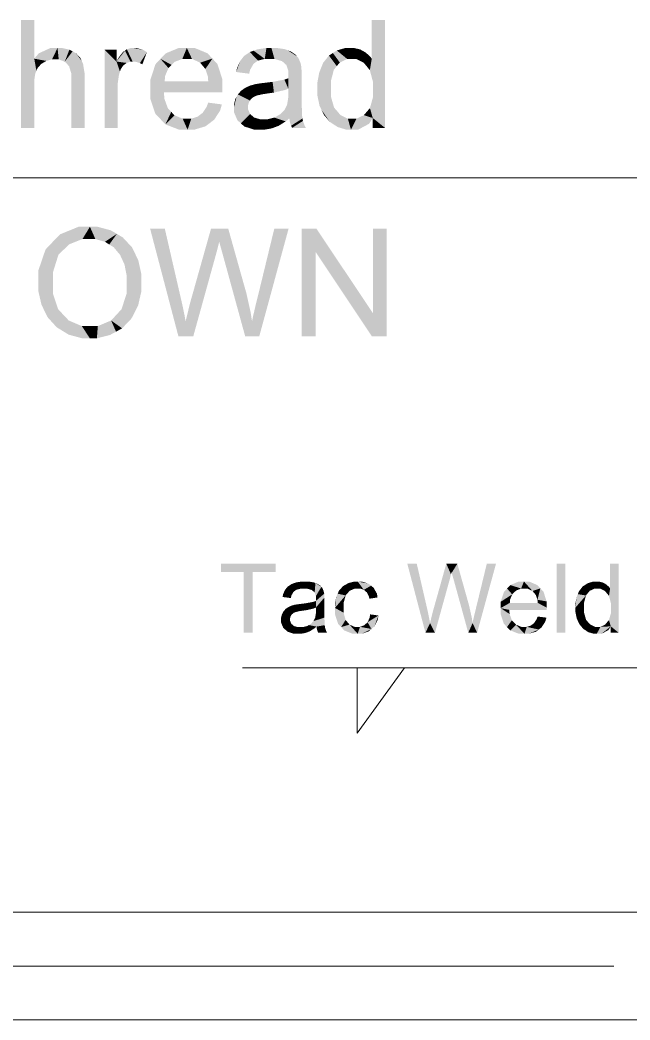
# Model space of a CAD drawing. Header units: millimetres. Extents: x 2 to 579, y 1 to 405.
# Drawn here: x 244.88 to 252.52, y 93.57 to 106.08 of the extents above; entities that cross this region are included whole.
import ezdxf

# ---------------------------------------------------------------- set-up
doc = ezdxf.new("R2010")
doc.units = ezdxf.units.MM
doc.linetypes.add('XKITLINE00', pattern=[0])
doc.layers.add('LinkedObject', color=7, linetype='Continuous', lineweight=0)

# ---------------------------------------------------------------- blocks, each defined once
blk = doc.blocks.new('*A4')
at = {"layer": 'LinkedObject'}
for points in [[(245.061, 106.084), (244.895, 104.734), (244.895, 106.084)], [(245.061, 105.6), (244.895, 104.734), (245.061, 106.084)], [(249.452, 106.084), (249.286, 105.599), (249.286, 106.084)], [(249.452, 106.084), (249.301, 105.309), (249.286, 105.599)], [(249.301, 105.309), (249.452, 106.084), (249.452, 104.734)], [(245.264, 105.734), (245.061, 105.6), (245.118, 105.667)], [(245.353, 105.734), (245.061, 105.6), (245.264, 105.734)], [(245.282, 105.591), (245.061, 105.6), (245.353, 105.734)], [(245.282, 105.591), (245.353, 105.734), (245.318, 105.591)], [(245.318, 105.591), (245.353, 105.734), (245.367, 105.591)], [(245.353, 105.734), (245.443, 105.563), (245.367, 105.591)], [(245.407, 105.734), (245.443, 105.563), (245.353, 105.734)], [(245.501, 105.713), (245.443, 105.563), (245.407, 105.734)], [(246.273, 105.734), (246.293, 105.563), (246.22, 105.718)], [(246.302, 105.734), (246.293, 105.563), (246.273, 105.734)], [(246.302, 105.734), (246.323, 105.563), (246.293, 105.563)], [(246.428, 105.708), (246.302, 105.734), (246.343, 105.734)], [(246.471, 105.681), (246.302, 105.734), (246.428, 105.708)], [(246.384, 105.545), (246.302, 105.734), (246.471, 105.681)], [(246.323, 105.563), (246.302, 105.734), (246.384, 105.545)], [(246.87, 105.734), (246.641, 105.598), (246.705, 105.666)], [(246.971, 105.734), (246.641, 105.598), (246.87, 105.734)], [(246.915, 105.598), (246.641, 105.598), (246.971, 105.734)], [(246.915, 105.598), (246.971, 105.734), (246.972, 105.598)], [(246.971, 105.734), (247.035, 105.598), (246.972, 105.598)], [(247.229, 105.668), (246.971, 105.734), (247.069, 105.734)], [(247.291, 105.601), (246.971, 105.734), (247.229, 105.668)], [(247.137, 105.55), (246.971, 105.734), (247.291, 105.601)], [(247.035, 105.598), (246.971, 105.734), (247.137, 105.55)], [(247.967, 105.734), (247.808, 105.7), (247.856, 105.717)], [(247.947, 105.597), (247.808, 105.7), (247.967, 105.734)], [(247.947, 105.597), (247.967, 105.734), (248.006, 105.597)], [(248.006, 105.597), (247.967, 105.734), (248.068, 105.597)], [(248.03, 105.734), (248.068, 105.597), (247.967, 105.734)], [(248.194, 105.72), (248.03, 105.734), (248.093, 105.734)], [(248.234, 105.705), (248.03, 105.734), (248.194, 105.72)], [(248.163, 105.569), (248.03, 105.734), (248.234, 105.705)], [(248.068, 105.597), (248.03, 105.734), (248.163, 105.569)], [(248.957, 105.734), (248.978, 105.597), (248.848, 105.703)], [(249.017, 105.734), (248.978, 105.597), (248.957, 105.734)], [(248.978, 105.597), (249.017, 105.734), (249.033, 105.597)], [(249.017, 105.734), (249.09, 105.597), (249.033, 105.597)], [(249.061, 105.734), (249.09, 105.597), (249.017, 105.734)], [(249.14, 105.716), (249.09, 105.597), (249.061, 105.734)], [(245.541, 105.692), (245.443, 105.563), (245.501, 105.713)], [(245.541, 105.692), (245.47, 105.535), (245.443, 105.563)], [(245.581, 105.67), (245.47, 105.535), (245.541, 105.692)], [(245.47, 105.535), (245.581, 105.67), (245.497, 105.506)], [(245.497, 105.506), (245.581, 105.67), (245.655, 105.573)], [(245.655, 105.573), (245.581, 105.67), (245.638, 105.611)], [(245.941, 105.713), (246.091, 105.564), (245.941, 104.734)], [(246.091, 105.564), (245.941, 105.713), (246.091, 105.713)], [(246.196, 105.701), (246.091, 105.564), (246.172, 105.685)], [(246.266, 105.563), (246.091, 105.564), (246.196, 105.701)], [(246.172, 105.685), (246.091, 105.564), (246.119, 105.616)], [(246.22, 105.718), (246.293, 105.563), (246.196, 105.701)], [(246.196, 105.701), (246.293, 105.563), (246.266, 105.563)], [(246.384, 105.545), (246.471, 105.681), (246.414, 105.528)], [(247.687, 105.633), (247.861, 105.576), (247.662, 105.601)], [(247.76, 105.683), (247.861, 105.576), (247.687, 105.633)], [(247.808, 105.7), (247.861, 105.576), (247.76, 105.683)], [(247.861, 105.576), (247.808, 105.7), (247.947, 105.597)], [(248.163, 105.569), (248.234, 105.705), (248.194, 105.541)], [(248.194, 105.541), (248.234, 105.705), (248.218, 105.52)], [(248.234, 105.705), (248.241, 105.449), (248.218, 105.52)], [(248.349, 105.631), (248.241, 105.449), (248.234, 105.705)], [(248.33, 105.653), (248.234, 105.705), (248.273, 105.69)], [(248.349, 105.631), (248.234, 105.705), (248.33, 105.653)], [(248.367, 105.608), (248.241, 105.449), (248.349, 105.631)], [(248.393, 105.552), (248.241, 105.449), (248.367, 105.608)], [(248.75, 105.639), (248.848, 105.507), (248.677, 105.548)], [(248.886, 105.552), (248.75, 105.639), (248.799, 105.671)], [(248.848, 105.507), (248.75, 105.639), (248.886, 105.552)], [(248.848, 105.703), (248.978, 105.597), (248.799, 105.671)], [(248.799, 105.671), (248.978, 105.597), (248.886, 105.552)], [(249.174, 105.697), (249.09, 105.597), (249.14, 105.716)], [(249.174, 105.697), (249.185, 105.55), (249.09, 105.597)], [(249.208, 105.678), (249.185, 105.55), (249.174, 105.697)], [(249.264, 105.629), (249.185, 105.55), (249.208, 105.678)], [(249.286, 105.599), (249.185, 105.55), (249.264, 105.629)], [(245.061, 105.327), (244.895, 104.734), (245.061, 105.6)], [(245.061, 105.327), (245.061, 105.6), (245.074, 105.417)], [(245.074, 105.417), (245.061, 105.6), (245.088, 105.449)], [(245.088, 105.449), (245.061, 105.6), (245.102, 105.482)], [(245.102, 105.482), (245.061, 105.6), (245.148, 105.534)], [(245.148, 105.534), (245.061, 105.6), (245.18, 105.553)], [(245.18, 105.553), (245.061, 105.6), (245.213, 105.572)], [(245.213, 105.572), (245.061, 105.6), (245.282, 105.591)], [(245.655, 105.573), (245.524, 105.416), (245.497, 105.506)], [(245.672, 105.535), (245.524, 105.416), (245.655, 105.573)], [(245.69, 105.426), (245.524, 105.416), (245.672, 105.535)], [(245.941, 104.734), (246.091, 105.564), (246.107, 104.734)], [(246.091, 105.564), (246.107, 105.246), (246.107, 104.734)], [(246.107, 105.246), (246.091, 105.564), (246.107, 105.299)], [(246.107, 105.299), (246.091, 105.564), (246.121, 105.395)], [(246.121, 105.395), (246.091, 105.564), (246.134, 105.439)], [(246.134, 105.439), (246.091, 105.564), (246.144, 105.469)], [(246.144, 105.469), (246.091, 105.564), (246.174, 105.514)], [(246.174, 105.514), (246.091, 105.564), (246.196, 105.53)], [(246.196, 105.53), (246.091, 105.564), (246.217, 105.547)], [(246.217, 105.547), (246.091, 105.564), (246.266, 105.563)], [(246.641, 105.598), (246.515, 105.338), (246.578, 105.53)], [(246.741, 105.483), (246.515, 105.338), (246.641, 105.598)], [(246.698, 105.381), (246.515, 105.338), (246.741, 105.483)], [(246.641, 105.598), (246.78, 105.522), (246.741, 105.483)], [(246.78, 105.522), (246.641, 105.598), (246.819, 105.56)], [(246.819, 105.56), (246.641, 105.598), (246.915, 105.598)], [(247.137, 105.55), (247.291, 105.601), (247.177, 105.502)], [(247.291, 105.601), (247.203, 105.471), (247.177, 105.502)], [(247.203, 105.471), (247.291, 105.601), (247.234, 105.379)], [(247.234, 105.379), (247.291, 105.601), (247.415, 105.346)], [(247.415, 105.346), (247.291, 105.601), (247.353, 105.534)], [(247.662, 105.601), (247.589, 105.433), (247.637, 105.569)], [(247.806, 105.536), (247.589, 105.433), (247.662, 105.601)], [(247.637, 105.569), (247.589, 105.433), (247.6, 105.485)], [(247.764, 105.463), (247.589, 105.433), (247.806, 105.536)], [(247.806, 105.536), (247.662, 105.601), (247.833, 105.556)], [(247.833, 105.556), (247.662, 105.601), (247.861, 105.576)], [(248.241, 105.372), (248.404, 105.497), (248.24, 105.355)], [(248.24, 105.355), (248.404, 105.497), (248.241, 105.225)], [(248.4, 105.518), (248.241, 105.449), (248.393, 105.552)], [(248.241, 105.449), (248.4, 105.518), (248.404, 105.497)], [(248.241, 105.449), (248.404, 105.497), (248.241, 105.398)], [(248.241, 105.398), (248.404, 105.497), (248.241, 105.394)], [(248.241, 105.394), (248.404, 105.497), (248.241, 105.372)], [(248.409, 105.42), (248.241, 105.225), (248.404, 105.497)], [(248.653, 105.488), (248.604, 105.222), (248.629, 105.428)], [(248.811, 105.461), (248.604, 105.222), (248.653, 105.488)], [(248.677, 105.548), (248.848, 105.507), (248.653, 105.488)], [(248.653, 105.488), (248.848, 105.507), (248.811, 105.461)], [(249.185, 105.55), (249.286, 105.599), (249.224, 105.503)], [(249.224, 105.503), (249.286, 105.599), (249.262, 105.456)], [(249.286, 105.599), (249.301, 105.309), (249.262, 105.456)], [(245.69, 105.354), (245.524, 105.416), (245.69, 105.426)], [(245.524, 105.416), (245.69, 105.354), (245.524, 105.354)], [(246.515, 105.338), (246.698, 105.381), (246.694, 105.317)], [(247.234, 105.379), (247.415, 105.346), (247.239, 105.317)], [(247.589, 105.433), (247.764, 105.463), (247.751, 105.412)], [(248.24, 105.355), (248.241, 105.225), (248.193, 105.338)], [(248.409, 105.365), (248.24, 105.165), (248.241, 105.225)], [(248.409, 105.144), (248.24, 105.165), (248.409, 105.365)], [(248.409, 105.365), (248.241, 105.225), (248.409, 105.42)], [(248.774, 105.319), (248.604, 105.222), (248.811, 105.461)], [(248.629, 105.428), (248.604, 105.222), (248.604, 105.296)], [(245.061, 105.269), (244.895, 104.734), (245.061, 105.327)], [(244.895, 104.734), (245.061, 105.269), (245.061, 104.734)], [(245.524, 104.734), (245.69, 105.354), (245.69, 104.734)], [(245.524, 105.354), (245.69, 105.354), (245.524, 104.734)], [(246.694, 105.317), (246.515, 105.215), (246.515, 105.338)], [(246.694, 105.317), (247.415, 105.225), (246.515, 105.215)], [(247.239, 105.317), (247.415, 105.225), (246.694, 105.317)], [(247.415, 105.225), (247.239, 105.317), (247.415, 105.346)], [(247.705, 105.237), (247.805, 105.12), (247.679, 105.219)], [(247.765, 105.264), (247.805, 105.12), (247.705, 105.237)], [(247.798, 105.273), (247.805, 105.12), (247.765, 105.264)], [(247.822, 105.28), (247.847, 105.139), (247.798, 105.273)], [(247.805, 105.12), (247.798, 105.273), (247.826, 105.13)], [(247.826, 105.13), (247.798, 105.273), (247.847, 105.139)], [(247.896, 105.292), (247.919, 105.155), (247.822, 105.28)], [(247.822, 105.28), (247.919, 105.155), (247.847, 105.139)], [(247.945, 105.298), (247.971, 105.163), (247.896, 105.292)], [(247.896, 105.292), (247.971, 105.163), (247.919, 105.155)], [(248.045, 105.31), (248.061, 105.176), (247.945, 105.298)], [(247.945, 105.298), (248.061, 105.176), (247.971, 105.163)], [(248.193, 105.338), (248.241, 105.225), (248.045, 105.31)], [(248.045, 105.31), (248.241, 105.225), (248.061, 105.176)], [(248.604, 105.222), (248.774, 105.319), (248.774, 105.222)], [(249.301, 105.309), (249.452, 104.734), (249.301, 105.208)], [(247.415, 105.218), (246.515, 105.215), (247.415, 105.225)], [(247.414, 105.196), (246.515, 105.215), (247.415, 105.218)], [(246.515, 105.215), (246.64, 104.845), (246.515, 105.096)], [(246.689, 105.1), (246.64, 104.845), (246.515, 105.215)], [(246.689, 105.1), (246.515, 105.215), (246.685, 105.181)], [(247.414, 105.181), (246.515, 105.215), (247.414, 105.196)], [(246.685, 105.181), (246.515, 105.215), (247.414, 105.181)], [(247.593, 105.123), (247.561, 104.992), (247.577, 105.094)], [(247.749, 105.058), (247.561, 104.992), (247.593, 105.123)], [(247.61, 105.153), (247.761, 105.076), (247.593, 105.123)], [(247.593, 105.123), (247.761, 105.076), (247.749, 105.058)], [(247.652, 105.201), (247.761, 105.076), (247.61, 105.153)], [(247.772, 105.093), (247.652, 105.201), (247.679, 105.219)], [(247.761, 105.076), (247.652, 105.201), (247.772, 105.093)], [(247.679, 105.219), (247.805, 105.12), (247.772, 105.093)], [(248.061, 105.176), (248.241, 105.225), (248.196, 105.207)], [(248.227, 105.027), (248.409, 105.144), (248.409, 105.029)], [(248.24, 105.11), (248.409, 105.144), (248.227, 105.027)], [(248.409, 105.144), (248.24, 105.11), (248.24, 105.165)], [(248.604, 105.222), (248.774, 105.128), (248.604, 105.147)], [(248.774, 105.128), (248.604, 105.222), (248.774, 105.222)], [(248.604, 105.147), (248.774, 105.128), (248.631, 105.015)], [(248.631, 105.015), (248.774, 105.128), (248.658, 104.957)], [(248.658, 104.957), (248.774, 105.128), (248.814, 104.988)], [(249.301, 105.117), (249.452, 104.734), (249.263, 104.982)], [(249.301, 105.208), (249.452, 104.734), (249.301, 105.117)], [(246.515, 105.096), (246.64, 104.845), (246.577, 104.911)], [(246.735, 104.977), (246.64, 104.845), (246.689, 105.1)], [(247.168, 104.921), (247.409, 105.028), (247.314, 104.837)], [(247.219, 104.997), (247.409, 105.028), (247.168, 104.921)], [(247.409, 105.028), (247.219, 104.997), (247.238, 105.05)], [(247.314, 104.837), (247.409, 105.028), (247.389, 104.953)], [(247.577, 105.094), (247.561, 104.992), (247.561, 105.028)], [(247.738, 105.019), (247.561, 104.992), (247.749, 105.058)], [(247.561, 104.992), (247.738, 105.019), (247.738, 104.997)], [(247.738, 104.964), (247.561, 104.992), (247.738, 104.997)], [(247.561, 104.992), (247.738, 104.964), (247.561, 104.931)], [(248.141, 104.905), (248.409, 105.029), (248.414, 104.882)], [(248.196, 104.962), (248.409, 105.029), (248.141, 104.905)], [(248.214, 104.999), (248.409, 105.029), (248.196, 104.962)], [(248.409, 105.029), (248.214, 104.999), (248.227, 105.027)], [(248.814, 104.988), (248.761, 104.809), (248.658, 104.957)], [(248.854, 104.942), (248.761, 104.809), (248.814, 104.988)], [(249.263, 104.982), (249.298, 104.858), (249.225, 104.938)], [(249.263, 104.982), (249.452, 104.734), (249.298, 104.858)], [(246.64, 104.845), (246.735, 104.977), (246.703, 104.778)], [(246.776, 104.934), (246.703, 104.778), (246.735, 104.977)], [(246.817, 104.892), (246.703, 104.778), (246.776, 104.934)], [(246.817, 104.892), (246.98, 104.712), (246.703, 104.778)], [(246.919, 104.849), (246.98, 104.712), (246.817, 104.892)], [(247.103, 104.873), (247.259, 104.795), (247.026, 104.849)], [(247.135, 104.897), (247.314, 104.837), (247.103, 104.873)], [(247.259, 104.795), (247.103, 104.873), (247.314, 104.837)], [(247.168, 104.921), (247.314, 104.837), (247.135, 104.897)], [(247.561, 104.931), (247.738, 104.964), (247.604, 104.83)], [(247.604, 104.83), (247.738, 104.964), (247.647, 104.791)], [(247.647, 104.791), (247.738, 104.964), (247.763, 104.908)], [(247.763, 104.908), (247.69, 104.752), (247.647, 104.791)], [(247.788, 104.886), (247.69, 104.752), (247.763, 104.908)], [(247.813, 104.864), (247.69, 104.752), (247.788, 104.886)], [(247.69, 104.752), (247.813, 104.864), (247.814, 104.712)], [(247.895, 104.712), (247.813, 104.864), (247.886, 104.842)], [(247.814, 104.712), (247.813, 104.864), (247.895, 104.712)], [(248.077, 104.744), (247.982, 104.842), (248.067, 104.863)], [(248.255, 104.854), (248.067, 104.863), (248.104, 104.884)], [(248.208, 104.815), (248.067, 104.863), (248.255, 104.854)], [(248.12, 104.76), (248.067, 104.863), (248.208, 104.815)], [(248.077, 104.744), (248.067, 104.863), (248.12, 104.76)], [(248.141, 104.905), (248.414, 104.882), (248.104, 104.884)], [(248.414, 104.882), (248.255, 104.854), (248.104, 104.884)], [(248.255, 104.854), (248.414, 104.882), (248.258, 104.82)], [(248.258, 104.82), (248.414, 104.882), (248.419, 104.852)], [(248.658, 104.957), (248.761, 104.809), (248.685, 104.899)], [(248.761, 104.809), (248.854, 104.942), (248.81, 104.777)], [(248.81, 104.777), (248.854, 104.942), (248.893, 104.895)], [(248.893, 104.895), (249.025, 104.712), (248.81, 104.777)], [(248.987, 104.849), (249.025, 104.712), (248.893, 104.895)], [(249.025, 104.712), (249.298, 104.858), (249.115, 104.712)], [(249.095, 104.849), (249.298, 104.858), (249.025, 104.712)], [(249.187, 104.893), (249.298, 104.858), (249.095, 104.849)], [(249.115, 104.712), (249.298, 104.858), (249.252, 104.785)], [(249.298, 104.858), (249.187, 104.893), (249.225, 104.938)], [(249.298, 104.858), (249.452, 104.734), (249.298, 104.734)], [(246.703, 104.778), (246.98, 104.712), (246.873, 104.712)], [(246.98, 104.849), (246.98, 104.712), (246.919, 104.849)], [(247.026, 104.849), (247.259, 104.795), (246.98, 104.712)], [(247.026, 104.849), (246.98, 104.712), (246.98, 104.849)], [(246.98, 104.712), (247.259, 104.795), (247.065, 104.712)], [(247.065, 104.712), (247.259, 104.795), (247.205, 104.754)], [(247.886, 104.842), (247.943, 104.712), (247.895, 104.712)], [(247.934, 104.842), (247.943, 104.712), (247.886, 104.842)], [(247.982, 104.842), (247.943, 104.712), (247.934, 104.842)], [(247.943, 104.712), (247.982, 104.842), (248.035, 104.728)], [(248.035, 104.728), (247.982, 104.842), (248.077, 104.744)], [(248.419, 104.852), (248.275, 104.76), (248.258, 104.82)], [(248.424, 104.821), (248.275, 104.76), (248.419, 104.852)], [(248.424, 104.821), (248.288, 104.734), (248.275, 104.76)], [(248.446, 104.762), (248.288, 104.734), (248.424, 104.821)], [(248.288, 104.734), (248.446, 104.762), (248.461, 104.734)], [(248.81, 104.777), (249.025, 104.712), (248.859, 104.745)], [(248.859, 104.745), (249.025, 104.712), (248.966, 104.712)], [(249.025, 104.712), (248.987, 104.849), (249.04, 104.849)], [(249.095, 104.849), (249.025, 104.712), (249.04, 104.849)], [(245.616, 103.497), (245.292, 103.307), (245.383, 103.402)], [(245.758, 103.497), (245.292, 103.307), (245.616, 103.497)], [(245.664, 103.343), (245.292, 103.307), (245.758, 103.497)], [(245.664, 103.343), (245.758, 103.497), (245.759, 103.343)], [(245.758, 103.497), (245.826, 103.343), (245.759, 103.343)], [(246.02, 103.452), (245.758, 103.497), (245.852, 103.497)], [(246.095, 103.408), (245.758, 103.497), (246.02, 103.452)], [(245.946, 103.309), (245.758, 103.497), (246.095, 103.408)], [(245.826, 103.343), (245.758, 103.497), (245.946, 103.309)], [(245.946, 103.309), (246.095, 103.408), (246, 103.275)], [(246.095, 103.408), (246.054, 103.242), (246, 103.275)], [(246.054, 103.242), (246.095, 103.408), (246.135, 103.146)], [(246.285, 103.239), (246.095, 103.408), (246.17, 103.363)], [(246.324, 103.159), (246.095, 103.408), (246.285, 103.239)], [(246.135, 103.146), (246.095, 103.408), (246.324, 103.159)], [(246.695, 103.474), (246.866, 102.124), (246.511, 103.474)], [(246.899, 102.589), (246.866, 102.124), (246.695, 103.474)], [(247.274, 103.474), (247.336, 103.152), (247.017, 102.562)], [(247.336, 103.152), (247.274, 103.474), (247.345, 103.185)], [(247.345, 103.185), (247.274, 103.474), (247.365, 103.264)], [(247.365, 103.264), (247.274, 103.474), (247.377, 103.311)], [(247.489, 103.474), (247.377, 103.311), (247.274, 103.474)], [(247.377, 103.311), (247.489, 103.474), (247.38, 103.296)], [(247.38, 103.296), (247.489, 103.474), (247.402, 103.217)], [(247.402, 103.217), (247.489, 103.474), (247.42, 103.152)], [(247.42, 103.152), (247.489, 103.474), (247.681, 102.79)], [(248.245, 103.474), (247.855, 102.606), (248.066, 103.474)], [(247.877, 102.124), (247.855, 102.606), (248.245, 103.474)], [(248.41, 103.474), (248.582, 103.184), (248.41, 102.124)], [(248.582, 103.184), (248.41, 103.474), (248.593, 103.474)], [(248.582, 103.184), (248.593, 103.474), (249.289, 102.124)], [(249.289, 102.124), (248.593, 103.474), (249.301, 102.414)], [(249.473, 103.474), (249.301, 102.414), (249.301, 103.474)], [(249.473, 102.124), (249.301, 102.414), (249.473, 103.474)], [(245.292, 103.307), (245.112, 102.781), (245.202, 103.212)], [(245.364, 103.148), (245.112, 102.781), (245.292, 103.307)], [(245.501, 103.278), (245.292, 103.307), (245.664, 103.343)], [(245.292, 103.307), (245.501, 103.278), (245.432, 103.213)], [(245.364, 103.148), (245.292, 103.307), (245.432, 103.213)], [(245.202, 103.212), (245.112, 102.781), (245.112, 102.949)], [(245.296, 102.93), (245.112, 102.781), (245.364, 103.148)], [(246.135, 103.146), (246.324, 103.159), (246.163, 103.085)], [(246.324, 103.159), (246.191, 103.024), (246.163, 103.085)], [(246.191, 103.024), (246.324, 103.159), (246.219, 102.88)], [(246.219, 102.88), (246.324, 103.159), (246.403, 102.898)], [(246.403, 102.898), (246.324, 103.159), (246.363, 103.079)], [(247.017, 102.562), (247.336, 103.152), (247.051, 102.124)], [(247.681, 102.79), (247.702, 102.124), (247.42, 103.152)], [(248.41, 102.124), (248.582, 103.184), (248.582, 102.124)], [(245.112, 102.781), (245.296, 102.93), (245.296, 102.778)], [(246.219, 102.797), (246.403, 102.898), (246.403, 102.797)], [(246.219, 102.88), (246.403, 102.898), (246.219, 102.797)], [(245.112, 102.781), (245.296, 102.656), (245.112, 102.692)], [(245.296, 102.656), (245.112, 102.781), (245.296, 102.778)], [(246.154, 102.466), (246.403, 102.797), (246.32, 102.43)], [(246.219, 102.667), (246.403, 102.797), (246.154, 102.466)], [(246.403, 102.797), (246.219, 102.667), (246.219, 102.797)], [(246.32, 102.43), (246.403, 102.797), (246.361, 102.511)], [(246.361, 102.511), (246.403, 102.797), (246.403, 102.694)], [(247.717, 102.663), (247.702, 102.124), (247.681, 102.79)], [(245.112, 102.692), (245.296, 102.656), (245.151, 102.524)], [(245.151, 102.524), (245.296, 102.656), (245.189, 102.444)], [(245.189, 102.444), (245.296, 102.656), (245.361, 102.464)], [(247.77, 102.424), (247.702, 102.124), (247.717, 102.663)], [(247.855, 102.606), (247.877, 102.124), (247.834, 102.523)], [(246.915, 102.519), (246.866, 102.124), (246.899, 102.589)], [(246.944, 102.381), (246.866, 102.124), (246.915, 102.519)], [(247.012, 102.546), (247.051, 102.124), (246.982, 102.421)], [(247.017, 102.562), (247.051, 102.124), (247.012, 102.546)], [(247.834, 102.523), (247.877, 102.124), (247.8, 102.377)], [(245.361, 102.464), (245.342, 102.239), (245.189, 102.444)], [(245.189, 102.444), (245.342, 102.239), (245.228, 102.365)], [(245.427, 102.394), (245.342, 102.239), (245.361, 102.464)], [(245.342, 102.239), (245.427, 102.394), (245.417, 102.193)], [(245.417, 102.193), (245.427, 102.394), (245.493, 102.324)], [(246.089, 102.395), (246.161, 102.226), (246.023, 102.324)], [(246.32, 102.43), (246.089, 102.395), (246.154, 102.466)], [(246.278, 102.349), (246.089, 102.395), (246.32, 102.43)], [(246.161, 102.226), (246.089, 102.395), (246.278, 102.349)], [(246.955, 102.313), (246.866, 102.124), (246.944, 102.381)], [(246.982, 102.421), (247.051, 102.124), (246.955, 102.313)], [(247.787, 102.313), (247.702, 102.124), (247.77, 102.424)], [(247.8, 102.377), (247.877, 102.124), (247.787, 102.313)], [(249.301, 102.414), (249.473, 102.124), (249.289, 102.124)], [(245.493, 102.324), (245.757, 102.101), (245.417, 102.193)], [(245.657, 102.254), (245.757, 102.101), (245.493, 102.324)], [(245.757, 102.101), (245.657, 102.254), (245.756, 102.254)], [(245.857, 102.254), (245.757, 102.101), (245.756, 102.254)], [(245.757, 102.101), (245.857, 102.254), (245.845, 102.101)], [(245.845, 102.101), (245.857, 102.254), (246.009, 102.143)], [(246.085, 102.184), (245.857, 102.254), (246.023, 102.324)], [(246.009, 102.143), (245.857, 102.254), (246.085, 102.184)], [(246.023, 102.324), (246.161, 102.226), (246.085, 102.184)], [(246.955, 102.313), (247.051, 102.124), (246.866, 102.124)], [(247.787, 102.313), (247.877, 102.124), (247.702, 102.124)], [(245.417, 102.193), (245.757, 102.101), (245.492, 102.147)], [(245.492, 102.147), (245.757, 102.101), (245.662, 102.101)], [(247.399, 99.281), (247.683, 99.179), (247.399, 99.179)], [(247.797, 99.179), (247.683, 99.179), (247.399, 99.281)], [(247.797, 99.179), (247.399, 99.281), (248.083, 99.281)], [(247.797, 99.179), (248.083, 99.281), (248.083, 99.179)], [(249.849, 99.281), (249.958, 98.417), (249.731, 99.281)], [(249.98, 98.715), (249.958, 98.417), (249.849, 99.281)], [(250.219, 99.281), (250.259, 99.075), (250.055, 98.698)], [(250.259, 99.075), (250.219, 99.281), (250.265, 99.096)], [(250.265, 99.096), (250.219, 99.281), (250.278, 99.147)], [(250.278, 99.147), (250.219, 99.281), (250.285, 99.177)], [(250.357, 99.281), (250.285, 99.177), (250.219, 99.281)], [(250.285, 99.177), (250.357, 99.281), (250.287, 99.167)], [(250.287, 99.167), (250.357, 99.281), (250.301, 99.117)], [(250.301, 99.117), (250.357, 99.281), (250.313, 99.075)], [(250.313, 99.075), (250.357, 99.281), (250.48, 98.844)], [(250.841, 99.281), (250.591, 98.726), (250.726, 99.281)], [(250.605, 98.417), (250.591, 98.726), (250.841, 99.281)], [(251.709, 99.281), (251.602, 98.417), (251.602, 99.281)], [(251.709, 98.417), (251.602, 98.417), (251.709, 99.281)], [(252.377, 99.281), (252.27, 98.971), (252.27, 99.281)], [(252.377, 99.281), (252.28, 98.785), (252.27, 98.971)], [(252.28, 98.785), (252.377, 99.281), (252.377, 98.417)], [(247.683, 98.417), (247.797, 99.179), (247.797, 98.417)], [(247.683, 99.179), (247.797, 99.179), (247.683, 98.417)], [(248.232, 98.993), (248.343, 98.956), (248.215, 98.972)], [(248.278, 99.024), (248.343, 98.956), (248.232, 98.993)], [(248.309, 99.036), (248.343, 98.956), (248.278, 99.024)], [(248.411, 99.058), (248.309, 99.036), (248.34, 99.047)], [(248.398, 98.969), (248.309, 99.036), (248.411, 99.058)], [(248.343, 98.956), (248.309, 99.036), (248.398, 98.969)], [(248.398, 98.969), (248.411, 99.058), (248.436, 98.969)], [(248.436, 98.969), (248.411, 99.058), (248.476, 98.969)], [(248.451, 99.058), (248.476, 98.969), (248.411, 99.058)], [(248.556, 99.048), (248.451, 99.058), (248.491, 99.058)], [(248.581, 99.039), (248.451, 99.058), (248.556, 99.048)], [(248.536, 98.952), (248.451, 99.058), (248.581, 99.039)], [(248.476, 98.969), (248.451, 99.058), (248.536, 98.952)], [(248.536, 98.952), (248.581, 99.039), (248.556, 98.934)], [(248.556, 98.934), (248.581, 99.039), (248.571, 98.92)], [(248.581, 99.039), (248.586, 98.875), (248.571, 98.92)], [(248.655, 98.991), (248.586, 98.875), (248.581, 99.039)], [(248.643, 99.006), (248.581, 99.039), (248.606, 99.029)], [(248.655, 98.991), (248.581, 99.039), (248.643, 99.006)], [(248.667, 98.977), (248.586, 98.875), (248.655, 98.991)], [(248.683, 98.941), (248.586, 98.875), (248.667, 98.977)], [(248.927, 99.001), (248.984, 98.913), (248.876, 98.944)], [(249.009, 98.942), (248.927, 99.001), (248.961, 99.02)], [(248.984, 98.913), (248.927, 99.001), (249.009, 98.942)], [(248.995, 99.039), (249.074, 98.97), (248.961, 99.02)], [(248.961, 99.02), (249.074, 98.97), (249.009, 98.942)], [(249.07, 99.058), (249.074, 98.97), (248.995, 99.039)], [(249.11, 99.058), (249.074, 98.97), (249.07, 99.058)], [(249.074, 98.97), (249.11, 99.058), (249.114, 98.97)], [(249.11, 99.058), (249.141, 98.97), (249.114, 98.97)], [(249.244, 99.032), (249.11, 99.058), (249.161, 99.058)], [(249.277, 99.006), (249.11, 99.058), (249.244, 99.032)], [(249.186, 98.954), (249.11, 99.058), (249.277, 99.006)], [(249.141, 98.97), (249.11, 99.058), (249.186, 98.954)], [(249.186, 98.954), (249.277, 99.006), (249.205, 98.938)], [(249.277, 99.006), (249.223, 98.923), (249.205, 98.938)], [(249.223, 98.923), (249.277, 99.006), (249.249, 98.875)], [(249.249, 98.875), (249.277, 99.006), (249.359, 98.859)], [(249.35, 98.907), (249.277, 99.006), (249.309, 98.98)], [(249.359, 98.859), (249.277, 99.006), (249.35, 98.907)], [(250.055, 98.698), (250.259, 99.075), (250.077, 98.417)], [(250.48, 98.844), (250.494, 98.417), (250.313, 99.075)], [(251.021, 99.014), (251.094, 98.946), (250.98, 98.97)], [(251.191, 99.058), (251.021, 99.014), (251.126, 99.058)], [(251.155, 98.97), (251.021, 99.014), (251.191, 99.058)], [(251.094, 98.946), (251.021, 99.014), (251.155, 98.97)], [(251.155, 98.97), (251.191, 99.058), (251.192, 98.97)], [(251.191, 99.058), (251.232, 98.97), (251.192, 98.97)], [(251.356, 99.015), (251.191, 99.058), (251.254, 99.058)], [(251.396, 98.972), (251.191, 99.058), (251.356, 99.015)], [(251.298, 98.94), (251.191, 99.058), (251.396, 98.972)], [(251.232, 98.97), (251.191, 99.058), (251.298, 98.94)], [(251.927, 98.997), (251.99, 98.912), (251.881, 98.938)], [(252.014, 98.941), (251.927, 98.997), (251.959, 99.017)], [(251.99, 98.912), (251.927, 98.997), (252.014, 98.941)], [(251.99, 99.037), (252.073, 98.969), (251.959, 99.017)], [(251.959, 99.017), (252.073, 98.969), (252.014, 98.941)], [(252.059, 99.058), (252.073, 98.969), (251.99, 99.037)], [(252.098, 99.058), (252.073, 98.969), (252.059, 99.058)], [(252.073, 98.969), (252.098, 99.058), (252.108, 98.969)], [(252.098, 99.058), (252.145, 98.969), (252.108, 98.969)], [(252.126, 99.058), (252.145, 98.969), (252.098, 99.058)], [(252.176, 99.046), (252.145, 98.969), (252.126, 99.058)], [(252.199, 99.034), (252.145, 98.969), (252.176, 99.046)], [(252.199, 99.034), (252.206, 98.939), (252.145, 98.969)], [(252.221, 99.022), (252.206, 98.939), (252.199, 99.034)], [(252.256, 98.99), (252.206, 98.939), (252.221, 99.022)], [(252.27, 98.971), (252.206, 98.939), (252.256, 98.99)], [(248.215, 98.972), (248.169, 98.865), (248.199, 98.952)], [(248.307, 98.93), (248.169, 98.865), (248.215, 98.972)], [(248.199, 98.952), (248.169, 98.865), (248.176, 98.898)], [(248.281, 98.884), (248.169, 98.865), (248.307, 98.93)], [(248.169, 98.865), (248.281, 98.884), (248.273, 98.851)], [(248.307, 98.93), (248.215, 98.972), (248.325, 98.943)], [(248.325, 98.943), (248.215, 98.972), (248.343, 98.956)], [(248.688, 98.919), (248.586, 98.875), (248.683, 98.941)], [(248.586, 98.875), (248.688, 98.919), (248.691, 98.906)], [(248.586, 98.875), (248.691, 98.906), (248.586, 98.842)], [(248.586, 98.842), (248.691, 98.906), (248.586, 98.84)], [(248.586, 98.84), (248.691, 98.906), (248.586, 98.826)], [(248.586, 98.826), (248.691, 98.906), (248.586, 98.815)], [(248.586, 98.815), (248.691, 98.906), (248.586, 98.732)], [(248.693, 98.857), (248.586, 98.732), (248.691, 98.906)], [(248.693, 98.821), (248.586, 98.732), (248.693, 98.857)], [(248.859, 98.906), (248.825, 98.728), (248.842, 98.868)], [(248.959, 98.884), (248.825, 98.728), (248.859, 98.906)], [(248.934, 98.793), (248.825, 98.728), (248.959, 98.884)], [(248.842, 98.868), (248.825, 98.728), (248.825, 98.779)], [(248.876, 98.944), (248.984, 98.913), (248.859, 98.906)], [(248.859, 98.906), (248.984, 98.913), (248.959, 98.884)], [(249.249, 98.875), (249.359, 98.859), (249.257, 98.843)], [(250.98, 98.97), (250.899, 98.804), (250.94, 98.927)], [(251.044, 98.897), (250.899, 98.804), (250.98, 98.97)], [(251.017, 98.832), (250.899, 98.804), (251.044, 98.897)], [(250.98, 98.97), (251.094, 98.946), (251.044, 98.897)], [(251.298, 98.94), (251.396, 98.972), (251.323, 98.909)], [(251.396, 98.972), (251.34, 98.889), (251.323, 98.909)], [(251.34, 98.889), (251.396, 98.972), (251.36, 98.83)], [(251.36, 98.83), (251.396, 98.972), (251.475, 98.809)], [(251.475, 98.809), (251.396, 98.972), (251.436, 98.929)], [(251.865, 98.9), (251.834, 98.73), (251.85, 98.862)], [(251.967, 98.883), (251.834, 98.73), (251.865, 98.9)], [(251.943, 98.792), (251.834, 98.73), (251.967, 98.883)], [(251.85, 98.862), (251.834, 98.73), (251.834, 98.777)], [(251.881, 98.938), (251.99, 98.912), (251.865, 98.9)], [(251.865, 98.9), (251.99, 98.912), (251.967, 98.883)], [(252.206, 98.939), (252.27, 98.971), (252.23, 98.909)], [(252.23, 98.909), (252.27, 98.971), (252.255, 98.879)], [(252.27, 98.971), (252.28, 98.785), (252.255, 98.879)], [(248.286, 98.647), (248.209, 98.716), (248.226, 98.728)], [(248.243, 98.739), (248.307, 98.665), (248.226, 98.728)], [(248.226, 98.728), (248.307, 98.665), (248.286, 98.647)], [(248.281, 98.757), (248.307, 98.665), (248.243, 98.739)], [(248.303, 98.762), (248.307, 98.665), (248.281, 98.757)], [(248.318, 98.767), (248.334, 98.676), (248.303, 98.762)], [(248.307, 98.665), (248.303, 98.762), (248.32, 98.671)], [(248.32, 98.671), (248.303, 98.762), (248.334, 98.676)], [(248.365, 98.774), (248.38, 98.687), (248.318, 98.767)], [(248.318, 98.767), (248.38, 98.687), (248.334, 98.676)], [(248.397, 98.778), (248.413, 98.692), (248.365, 98.774)], [(248.365, 98.774), (248.413, 98.692), (248.38, 98.687)], [(248.461, 98.786), (248.471, 98.7), (248.397, 98.778)], [(248.397, 98.778), (248.471, 98.7), (248.413, 98.692)], [(248.555, 98.804), (248.586, 98.732), (248.461, 98.786)], [(248.461, 98.786), (248.586, 98.732), (248.471, 98.7)], [(248.471, 98.7), (248.586, 98.732), (248.557, 98.72)], [(248.586, 98.815), (248.586, 98.732), (248.555, 98.804)], [(248.693, 98.821), (248.586, 98.693), (248.586, 98.732)], [(248.693, 98.68), (248.586, 98.693), (248.693, 98.821)], [(248.825, 98.728), (248.934, 98.793), (248.934, 98.731)], [(248.934, 98.668), (248.825, 98.728), (248.934, 98.731)], [(248.825, 98.728), (248.903, 98.488), (248.825, 98.65)], [(248.934, 98.668), (248.903, 98.488), (248.825, 98.728)], [(250.503, 98.762), (250.494, 98.417), (250.48, 98.844)], [(250.537, 98.61), (250.494, 98.417), (250.503, 98.762)], [(250.591, 98.726), (250.605, 98.417), (250.578, 98.673)], [(250.899, 98.804), (251.017, 98.832), (251.014, 98.791)], [(251.014, 98.791), (250.899, 98.725), (250.899, 98.804)], [(251.014, 98.791), (251.475, 98.732), (250.899, 98.725)], [(251.475, 98.727), (250.899, 98.725), (251.475, 98.732)], [(251.475, 98.713), (250.899, 98.725), (251.475, 98.727)], [(250.899, 98.725), (250.979, 98.488), (250.899, 98.649)], [(251.011, 98.652), (250.979, 98.488), (250.899, 98.725)], [(251.011, 98.652), (250.899, 98.725), (251.008, 98.703)], [(251.475, 98.703), (250.899, 98.725), (251.475, 98.713)], [(251.008, 98.703), (250.899, 98.725), (251.475, 98.703)], [(251.363, 98.791), (251.475, 98.732), (251.014, 98.791)], [(251.36, 98.83), (251.475, 98.809), (251.363, 98.791)], [(251.475, 98.732), (251.363, 98.791), (251.475, 98.809)], [(251.834, 98.73), (251.943, 98.792), (251.943, 98.73)], [(251.834, 98.73), (251.943, 98.67), (251.834, 98.682)], [(251.943, 98.67), (251.834, 98.73), (251.943, 98.73)], [(252.28, 98.785), (252.377, 98.417), (252.28, 98.721)], [(248.172, 98.667), (248.151, 98.583), (248.161, 98.648)], [(248.271, 98.625), (248.151, 98.583), (248.172, 98.667)], [(248.161, 98.648), (248.151, 98.583), (248.151, 98.606)], [(248.264, 98.599), (248.151, 98.583), (248.271, 98.625)], [(248.151, 98.583), (248.264, 98.599), (248.264, 98.586)], [(248.182, 98.686), (248.279, 98.636), (248.172, 98.667)], [(248.172, 98.667), (248.279, 98.636), (248.271, 98.625)], [(248.209, 98.716), (248.279, 98.636), (248.182, 98.686)], [(248.279, 98.636), (248.209, 98.716), (248.286, 98.647)], [(248.522, 98.527), (248.693, 98.606), (248.697, 98.512)], [(248.557, 98.563), (248.693, 98.606), (248.522, 98.527)], [(248.569, 98.587), (248.693, 98.606), (248.557, 98.563)], [(248.693, 98.606), (248.569, 98.587), (248.577, 98.605)], [(248.577, 98.605), (248.693, 98.68), (248.693, 98.606)], [(248.586, 98.658), (248.693, 98.68), (248.577, 98.605)], [(248.693, 98.68), (248.586, 98.658), (248.586, 98.693)], [(248.825, 98.65), (248.903, 98.488), (248.864, 98.53)], [(248.958, 98.577), (248.903, 98.488), (248.934, 98.668)], [(249.233, 98.548), (249.37, 98.633), (249.282, 98.465)], [(249.26, 98.607), (249.37, 98.633), (249.233, 98.548)], [(249.37, 98.633), (249.26, 98.607), (249.265, 98.647)], [(249.282, 98.465), (249.37, 98.633), (249.318, 98.495)], [(249.318, 98.495), (249.37, 98.633), (249.361, 98.579)], [(249.99, 98.67), (249.958, 98.417), (249.98, 98.715)], [(250.008, 98.582), (249.958, 98.417), (249.99, 98.67)], [(250.032, 98.607), (250.077, 98.417), (250.016, 98.538)], [(250.052, 98.687), (250.077, 98.417), (250.032, 98.607)], [(250.055, 98.698), (250.077, 98.417), (250.052, 98.687)], [(250.548, 98.538), (250.494, 98.417), (250.537, 98.61)], [(250.578, 98.673), (250.605, 98.417), (250.556, 98.579)], [(250.899, 98.649), (250.979, 98.488), (250.939, 98.53)], [(251.04, 98.573), (250.979, 98.488), (251.011, 98.652)], [(251.317, 98.537), (251.472, 98.606), (251.411, 98.483)], [(251.35, 98.586), (251.472, 98.606), (251.317, 98.537)], [(251.472, 98.606), (251.35, 98.586), (251.362, 98.62)], [(251.411, 98.483), (251.472, 98.606), (251.459, 98.558)], [(251.834, 98.682), (251.943, 98.67), (251.851, 98.597)], [(251.851, 98.597), (251.943, 98.67), (251.868, 98.56)], [(251.868, 98.56), (251.943, 98.67), (251.968, 98.58)], [(252.28, 98.663), (252.377, 98.417), (252.255, 98.576)], [(252.28, 98.721), (252.377, 98.417), (252.28, 98.663)], [(248.264, 98.564), (248.151, 98.583), (248.264, 98.586)], [(248.151, 98.583), (248.264, 98.564), (248.151, 98.544)], [(248.151, 98.544), (248.264, 98.564), (248.178, 98.479)], [(248.178, 98.479), (248.264, 98.564), (248.206, 98.454)], [(248.206, 98.454), (248.264, 98.564), (248.28, 98.529)], [(248.28, 98.529), (248.234, 98.429), (248.206, 98.454)], [(248.296, 98.515), (248.234, 98.429), (248.28, 98.529)], [(248.312, 98.501), (248.234, 98.429), (248.296, 98.515)], [(248.234, 98.429), (248.312, 98.501), (248.313, 98.404)], [(248.364, 98.404), (248.312, 98.501), (248.359, 98.487)], [(248.313, 98.404), (248.312, 98.501), (248.364, 98.404)], [(248.359, 98.487), (248.396, 98.404), (248.364, 98.404)], [(248.39, 98.487), (248.396, 98.404), (248.359, 98.487)], [(248.42, 98.487), (248.396, 98.404), (248.39, 98.487)], [(248.396, 98.404), (248.42, 98.487), (248.454, 98.414)], [(248.481, 98.424), (248.42, 98.487), (248.475, 98.5)], [(248.454, 98.414), (248.42, 98.487), (248.481, 98.424)], [(248.595, 98.494), (248.475, 98.5), (248.499, 98.513)], [(248.565, 98.469), (248.475, 98.5), (248.595, 98.494)], [(248.508, 98.434), (248.475, 98.5), (248.565, 98.469)], [(248.481, 98.424), (248.475, 98.5), (248.508, 98.434)], [(248.522, 98.527), (248.697, 98.512), (248.499, 98.513)], [(248.697, 98.512), (248.595, 98.494), (248.499, 98.513)], [(248.595, 98.494), (248.697, 98.512), (248.597, 98.472)], [(248.597, 98.472), (248.697, 98.512), (248.7, 98.493)], [(248.7, 98.493), (248.608, 98.434), (248.597, 98.472)], [(248.703, 98.473), (248.608, 98.434), (248.7, 98.493)], [(248.703, 98.473), (248.616, 98.417), (248.608, 98.434)], [(248.717, 98.435), (248.616, 98.417), (248.703, 98.473)], [(248.903, 98.488), (248.958, 98.577), (248.983, 98.548)], [(249.007, 98.519), (248.903, 98.488), (248.983, 98.548)], [(249.007, 98.519), (249.11, 98.404), (248.903, 98.488)], [(248.903, 98.488), (249.11, 98.404), (248.942, 98.446)], [(249.07, 98.491), (249.11, 98.404), (249.007, 98.519)], [(249.11, 98.404), (249.07, 98.491), (249.108, 98.491)], [(249.139, 98.491), (249.11, 98.404), (249.108, 98.491)], [(249.139, 98.491), (249.282, 98.465), (249.11, 98.404)], [(249.191, 98.51), (249.282, 98.465), (249.139, 98.491)], [(249.282, 98.465), (249.191, 98.51), (249.212, 98.529)], [(249.233, 98.548), (249.282, 98.465), (249.212, 98.529)], [(250.016, 98.538), (249.958, 98.417), (250.008, 98.582)], [(250.016, 98.538), (250.077, 98.417), (249.958, 98.417)], [(250.548, 98.538), (250.605, 98.417), (250.494, 98.417)], [(250.556, 98.579), (250.605, 98.417), (250.548, 98.538)], [(250.979, 98.488), (251.04, 98.573), (251.02, 98.446)], [(251.066, 98.546), (251.02, 98.446), (251.04, 98.573)], [(251.092, 98.518), (251.02, 98.446), (251.066, 98.546)], [(251.092, 98.518), (251.197, 98.404), (251.02, 98.446)], [(251.158, 98.491), (251.197, 98.404), (251.092, 98.518)], [(251.197, 98.491), (251.197, 98.404), (251.158, 98.491)], [(251.226, 98.491), (251.376, 98.457), (251.197, 98.404)], [(251.226, 98.491), (251.197, 98.404), (251.197, 98.491)], [(251.276, 98.506), (251.376, 98.457), (251.226, 98.491)], [(251.296, 98.522), (251.411, 98.483), (251.276, 98.506)], [(251.376, 98.457), (251.276, 98.506), (251.411, 98.483)], [(251.317, 98.537), (251.411, 98.483), (251.296, 98.522)], [(251.968, 98.58), (251.934, 98.465), (251.868, 98.56)], [(251.868, 98.56), (251.934, 98.465), (251.886, 98.523)], [(251.993, 98.55), (251.934, 98.465), (251.968, 98.58)], [(251.934, 98.465), (251.993, 98.55), (251.966, 98.445)], [(251.966, 98.445), (251.993, 98.55), (252.019, 98.521)], [(252.019, 98.521), (252.103, 98.404), (251.966, 98.445)], [(252.079, 98.491), (252.103, 98.404), (252.019, 98.521)], [(252.103, 98.404), (252.079, 98.491), (252.113, 98.491)], [(252.103, 98.404), (252.278, 98.497), (252.161, 98.404)], [(252.148, 98.491), (252.278, 98.497), (252.103, 98.404)], [(252.148, 98.491), (252.103, 98.404), (252.113, 98.491)], [(252.207, 98.519), (252.278, 98.497), (252.148, 98.491)], [(252.161, 98.404), (252.278, 98.497), (252.248, 98.45)], [(252.278, 98.497), (252.207, 98.519), (252.231, 98.548)], [(252.255, 98.576), (252.278, 98.497), (252.231, 98.548)], [(252.255, 98.576), (252.377, 98.417), (252.278, 98.497)], [(252.278, 98.497), (252.377, 98.417), (252.278, 98.417)], [(248.616, 98.417), (248.717, 98.435), (248.727, 98.417)], [(248.942, 98.446), (249.11, 98.404), (249.046, 98.404)], [(249.11, 98.404), (249.282, 98.465), (249.161, 98.404)], [(249.161, 98.404), (249.282, 98.465), (249.247, 98.434)], [(251.02, 98.446), (251.197, 98.404), (251.128, 98.404)], [(251.197, 98.404), (251.376, 98.457), (251.251, 98.404)], [(251.251, 98.404), (251.376, 98.457), (251.341, 98.43)], [(251.966, 98.445), (252.103, 98.404), (251.997, 98.424)], [(251.997, 98.424), (252.103, 98.404), (252.066, 98.404)]]:
    blk.add_hatch(color=7, dxfattribs=at).paths.add_polyline_path(points, flags=17)
at = {"layer": 'LinkedObject', "color": 6, "linetype": 'XKITLINE00', "lineweight": 0}
for p, q in [((253.939, 104.108), (238.063, 104.108)), ((252.661, 97.98), (247.666, 97.98)), ((239.143, 94.247), (252.316, 94.247))]:
    blk.add_line(p, q, dxfattribs=at)
at = {"layer": 'LinkedObject', "color": 4, "linetype": 'XKITLINE00', "lineweight": 0}
for q in [(249.694, 97.98), (249.103, 97.98)]:
    blk.add_line((249.103, 97.16), q, dxfattribs=at)
at = {"layer": 'LinkedObject', "color": 7, "linetype": 'XKITLINE00', "lineweight": 0}
for p, q in [((241.523, 94.921), (270.657, 94.921)), ((270.657, 93.572), (241.523, 93.572))]:
    blk.add_line(p, q, dxfattribs=at)

msp = doc.modelspace()

# ---------------------------------------------------------------- block references
at = {"lineweight": 0}
msp.add_blockref('*A4', (0, 0), dxfattribs=at)

doc.saveas('drawing.dxf')
